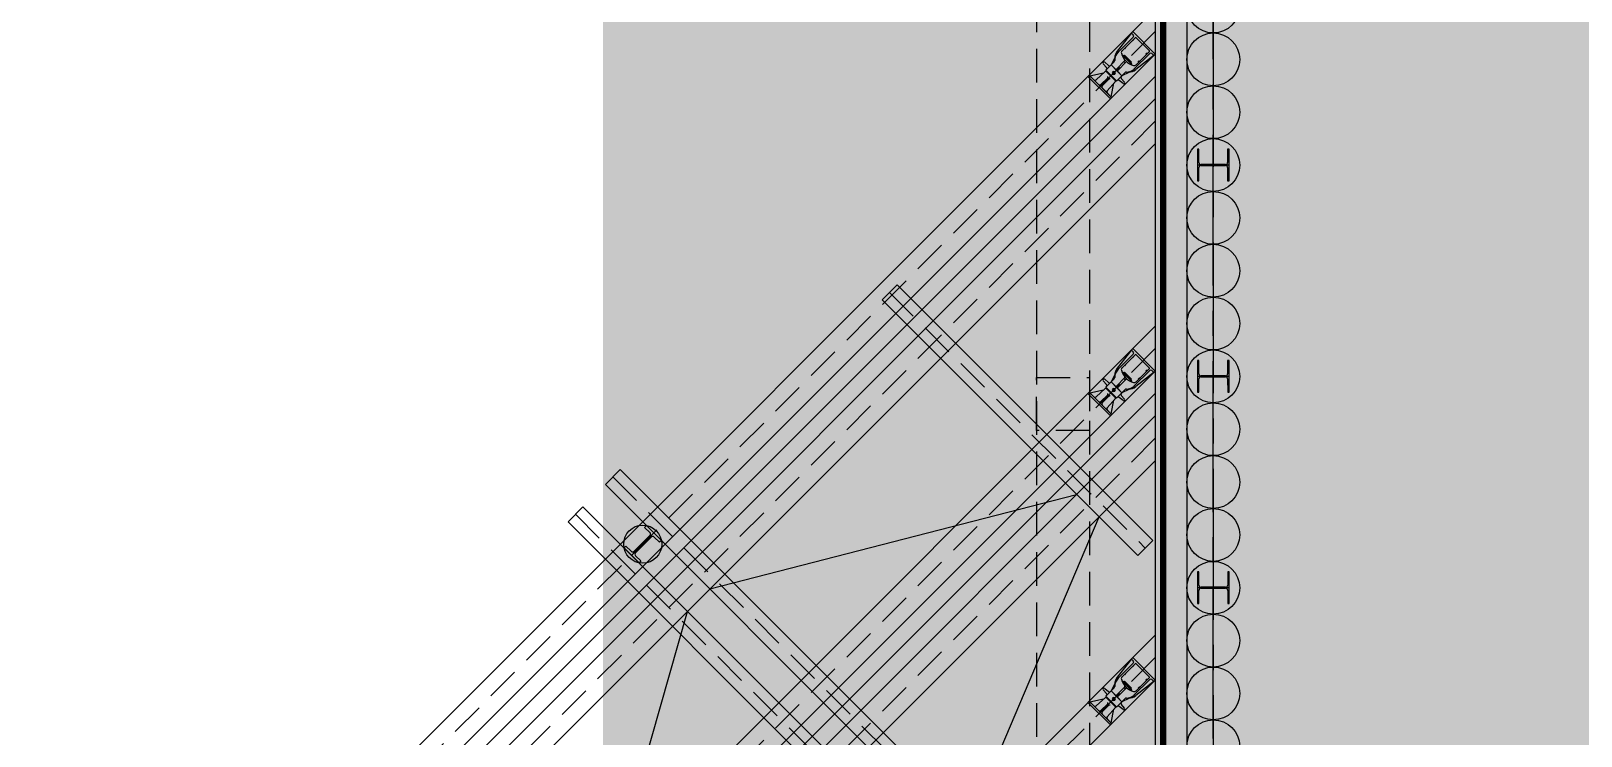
# Model space of a CAD drawing. Header units: millimetres. Extents: x 1073475 to 2890243, y -1340830 to -367733.
# Drawn here: x 2311081 to 2313650, y -380916 to -379747 of the extents above; entities that cross this region are included whole.
import ezdxf

# ---------------------------------------------------------------- set-up
doc = ezdxf.new("R2010")
doc.units = ezdxf.units.MM
doc.header["$LTSCALE"] = 50
for name, pattern in [('CENTER2', [28.575000000000003, 19.05, -3.175, 3.175, -3.175]), ('DASHED2', [9.524999999999999, 6.35, -3.175]), ('HIDDEN', [9.524999999999999, 6.35, -3.175]), ('PHANTOM', [63.50000000000001, 31.75, -6.35, 6.35, -6.35, 6.35, -6.35])]:
    doc.linetypes.add(name, pattern=pattern)
doc.layers.add('_0', color=7, linetype='Continuous', lineweight=0)
for name, color, linetype in [('ANGLE', 1, 'Continuous'), ('CEN', 1, 'CENTER2'), ('CIP', 1, 'Continuous'), ('H-BEAM', 5, 'Continuous'), ('H-BEAM-상부', 173, 'Continuous'), ('HPILE-300x200', 3, 'Continuous'), ('POST PILE', 6, 'Continuous'), ('ST-CEN', 1, 'HIDDEN'), ('ST-CEN(상부 H-BEAM)', 1, 'HIDDEN'), ('ST-CEN(하부 H-BEAM)', 1, 'HIDDEN'), ('STRUT', 3, 'Continuous'), ('WALE-1', 3, 'Continuous'), ('건축', 233, 'HIDDEN'), ('대지경계선', 6, 'PHANTOM'), ('유압JACK', 2, 'Continuous'), ('현황레벨', 7, 'Continuous')]:
    doc.layers.add(name, color=color, linetype=linetype)

# ---------------------------------------------------------------- blocks, each defined once
blk = doc.blocks.new('계측평면')
at = {"layer": '대지경계선', "const_width": 60}
blk.add_lwpolyline([(-5832.864789650936, -5157.838007851467), (-176.0105391723773, 499.0162449463169), (26244.97474421638, 499.0162437151084), (26244.97474204407, -35090.00000623028), (1238.203021687295, -35090.00000797046), (-5832.864790286098, -28018.93219313674), (-5832.864789650936, -5157.838007851467)], dxfattribs=at)
blk = doc.blocks.new('A$C59AB4A79')
at = {"layer": '_0', "color": 251}
for p, q in [((13622.6937861843, -15500.31115854031), (-626.9950596119743, -29750.0000025708)), ((13622.69378600107, -18500.31115835125), (2373.004940959392, -29750.00000199943))]:
    blk.add_line(p, q, dxfattribs=at)
at = {"layer": 'ANGLE', "color": 251}
for p, q in [((9409.410612584557, -20349.99043464649), (12879.74059634726, -19455.39638225664)), ((11876.56542722345, -22534.30253680795), (13091.87263075449, -19667.52841656073)), ((8174.626057897927, -24160.51092012262), (9197.27857821621, -20562.12246898853))]:
    blk.add_line(p, q, dxfattribs=at)
at = {"layer": 'CEN', "color": 251, "ltscale": 1.5}
for p, q in [((14172.69378648815, 4361.246284772409), (14172.69378656056, -30250.00000257068)), ((14172.69378656079, -30338.75371413049), (14172.69378648815, 4361.246284772409))]:
    blk.add_line(p, q, dxfattribs=at)
at = {"layer": 'CIP', "color": 251}
for centre in [(14172.69378652913, -14838.75371413049), (14172.69378653006, -15338.75371413049), (14172.69378653099, -15838.75371413049), (14172.69378653192, -16338.75371413049), (14172.69378653285, -16838.75371413049), (14172.69378653471, -17338.75371413049), (14172.69378653471, -17838.75371413049), (14172.69378653658, -18338.75371413049), (14172.69378653658, -18838.75371413049), (14172.69378653844, -19338.75371413049), (14172.69378653937, -19838.75371413049), (14172.6937865403, -20338.75371413049), (14172.69378654123, -20838.75371413049), (14172.69378654216, -21338.75371413049), (14172.69378654403, -21838.75371413049)]:
    blk.add_circle(centre, 250, dxfattribs=at)
at = {"layer": 'H-BEAM', "color": 251}
for p, q in [((8561.512036141707, -19219.24914572889), (8420.090679904679, -19360.67050196638)), ((8420.090679904679, -19360.67050196638), (13622.6937856311, -24563.27360769443)), ((13622.69378564833, -24280.43089523155), (8561.512036141707, -19219.24914572889)), ((8066.537289311178, -19714.22389255965), (8207.958645548439, -19572.80253632215)), ((8207.958645548439, -19572.80253632215), (13622.69378560525, -24987.53767637175)), ((13622.69378558779, -25270.38038883766), (8066.537289311178, -19714.22389255965))]:
    blk.add_line(p, q, dxfattribs=at)
at = {"layer": 'H-BEAM-상부', "color": 251}
for p, q in [((11180.32094472763, -17473.13401906553), (11038.89958852506, -17614.55537533702)), ((13599.55976077146, -19892.37283392937), (11180.32094472763, -17473.13401906553)), ((11038.89958852506, -17614.55537533702), (13458.13840456703, -20033.79419020272)), ((13458.13840456703, -20033.79419020272), (13599.55976077146, -19892.37283392937))]:
    blk.add_line(p, q, dxfattribs=at)
at = {"layer": 'HPILE-300x200', "color": 251}
for p, q in [((14036.69378653169, -16188.75371413073), (14022.69378653169, -16188.75371413084)), ((14022.69378653169, -16188.75371413084), (14022.69378653215, -16488.75371413084)), ((14036.69378653192, -16314.25371413073), (14036.69378653169, -16188.75371413073)), ((14322.69378653169, -16188.75371413014), (14308.69378653169, -16188.75371413026)), ((14308.69378653169, -16188.75371413026), (14308.69378653192, -16314.25371413026)), ((14322.69378653215, -16488.75371413014), (14322.69378653169, -16188.75371413014)), ((14322.69378653192, -16338.75371413014), (14022.69378653192, -16338.75371413084)), ((14036.69378653215, -16488.75371413073), (14036.69378653192, -16363.25371413073)), ((14288.69378653192, -16334.25371413026), (14056.69378653192, -16334.25371413073)), ((14056.69378653192, -16343.25371413073), (14288.69378653192, -16343.25371413026)), ((14308.69378653192, -16363.25371413026), (14308.69378653215, -16488.75371413026)), ((14022.69378653215, -16488.75371413084), (14036.69378653215, -16488.75371413073)), ((14308.69378653215, -16488.75371413026), (14322.69378653215, -16488.75371413014)), ((14036.69378653634, -18188.75371413073), (14022.69378653634, -18188.75371413084)), ((14022.69378653634, -18188.75371413084), (14022.69378653681, -18488.75371413084)), ((14036.69378653658, -18314.25371413073), (14036.69378653634, -18188.75371413073)), ((14288.69378653658, -18334.25371413026), (14056.69378653658, -18334.25371413073)), ((14322.69378653634, -18188.75371413014), (14308.69378653634, -18188.75371413026)), ((14308.69378653634, -18188.75371413026), (14308.69378653658, -18314.25371413026)), ((14322.69378653681, -18488.75371413014), (14322.69378653634, -18188.75371413014)), ((14322.69378653658, -18338.75371413014), (14022.69378653658, -18338.75371413084)), ((14036.69378653681, -18488.75371413073), (14036.69378653658, -18363.25371413073)), ((14056.69378653658, -18343.25371413073), (14288.69378653658, -18343.25371413026)), ((14308.69378653658, -18363.25371413026), (14308.69378653681, -18488.75371413026)), ((14022.69378653681, -18488.75371413084), (14036.69378653681, -18488.75371413073)), ((14308.69378653681, -18488.75371413026), (14322.69378653681, -18488.75371413014)), ((14036.69378654007, -20188.75371413073), (14022.69378654007, -20188.75371413084)), ((14022.69378654007, -20188.75371413084), (14022.69378654053, -20488.75371413084)), ((14036.6937865403, -20314.25371413073), (14036.69378654007, -20188.75371413073)), ((14322.69378654007, -20188.75371413014), (14308.69378654007, -20188.75371413026)), ((14308.69378654007, -20188.75371413026), (14308.6937865403, -20314.25371413026)), ((14322.69378654053, -20488.75371413014), (14322.69378654007, -20188.75371413014)), ((14322.6937865403, -20338.75371413014), (14022.6937865403, -20338.75371413084)), ((14036.69378654053, -20488.75371413073), (14036.6937865403, -20363.25371413073)), ((14288.6937865403, -20334.25371413026), (14056.6937865403, -20334.25371413073)), ((14056.6937865403, -20343.25371413073), (14288.6937865403, -20343.25371413026)), ((14308.6937865403, -20363.25371413026), (14308.69378654053, -20488.75371413026)), ((14022.69378654053, -20488.75371413084), (14036.69378654053, -20488.75371413073)), ((14308.69378654053, -20488.75371413026), (14322.69378654053, -20488.75371413014))]:
    blk.add_line(p, q, dxfattribs=at)
for centre, start, end in [((14056.69378653192, -16314.25371413073), 180, 270), ((14056.69378653192, -16363.25371413073), 90, 180), ((14288.69378653192, -16314.25371413026), 270, 0), ((14288.69378653192, -16363.25371413026), 0, 90), ((14056.69378653658, -18314.25371413073), 180, 270), ((14288.69378653658, -18314.25371413026), 270, 0), ((14056.69378653658, -18363.25371413073), 90, 180), ((14288.69378653658, -18363.25371413026), 0, 90), ((14056.6937865403, -20314.25371413073), 180, 270), ((14056.6937865403, -20363.25371413073), 90, 180), ((14288.6937865403, -20314.25371413026), 270, 0), ((14288.6937865403, -20363.25371413026), 0, 90)]:
    blk.add_arc(centre, 20, start, end, dxfattribs=at)
at = {"layer": 'POST PILE', "color": 251}
blk.add_line((8667.578053318895, -20032.42194409366), (8879.71008767467, -19820.28990973765), dxfattribs=at)
blk.add_lwpolyline([(8950.420765793417, -19891.00058785628), (8932.743096263846, -19908.67825738597), (8882.892068190034, -19858.82722931239, 0.414213562373095), (8854.607796942582, -19858.82722931239), (8706.1153728934, -20007.31965336145, 0.414213562373095), (8706.1153728934, -20035.60392460902), (8755.966400967212, -20085.4549526826), (8738.28873143741, -20103.13262221229), (8596.867375200149, -19961.71126597503), (8614.545044729719, -19944.03359644534), (8664.39607280353, -19993.88462451892, 0.414213562373095), (8692.680344050983, -19993.88462451892), (8841.172768100165, -19845.39220046985, 0.414213562373095), (8841.172768100165, -19817.10792922229), (8791.321740026353, -19767.25690114871), (8808.999409556156, -19749.57923161902)], format="xyb", close=True, dxfattribs=at)
blk.add_circle((8773.644070496783, -19926.35592691565), 180.2775637731995, dxfattribs=at)
at = {"layer": 'ST-CEN', "color": 251}
for p, q in [((13622.69378621015, -15076.04708982992), (-1051.2591283496, -29750.00000256987)), ((13622.69378615846, -15924.57522725232), (-202.730990874581, -29750.00000257127)), ((13622.69378602714, -18076.04708964075), (1948.740872221766, -29750.0000019985)), ((13622.69378597522, -18924.57522706327), (2797.269009697484, -29750.00000199967)), ((13622.69378584856, -21000.30621274165), (4872.999995506369, -29750.00000199897))]:
    blk.add_line(p, q, dxfattribs=at)
at = {"layer": 'ST-CEN(상부 H-BEAM)', "color": 251}
blk.add_line((11109.61026662658, -17543.84469720151), (13528.84908267087, -19963.08351206395), dxfattribs=at)
at = {"layer": 'ST-CEN(하부 H-BEAM)', "color": 251}
for p, q in [((8490.801358023193, -19289.95982384763), (13622.69378563971, -24421.85225146031)), ((8137.247967429925, -19643.5132144409), (13622.69378559664, -25128.9590326153))]:
    blk.add_line(p, q, dxfattribs=at)
at = {"layer": 'STRUT', "color": 251}
for p, q in [((13622.69378622319, -14863.9150554745), (-1263.391162718646, -29750.00000256987)), ((13622.69378619711, -15288.17912418547), (-839.1270939807873, -29750.00000257033)), ((13622.69378617126, -15712.4431928962), (-414.8630252429284, -29750.00000257057)), ((13622.69378614542, -16136.7072616081), (9.401043494231999, -29750.00000257127)), ((13622.69378603995, -17863.91505528509), (1736.608837852953, -29750.00000199804)), ((13622.6937860141, -18288.17912399652), (2160.872906591045, -29750.0000019985)), ((13622.69378598826, -18712.44319270796), (2585.136975328438, -29750.00000199873)), ((13622.69378596242, -19136.70726141869), (3009.401044065831, -29750.0000019992)), ((13622.6937858616, -20788.17417838634), (4660.867961137788, -29750.0000019985)), ((13622.69378583552, -21212.43824709754), (5085.132029875414, -29750.0000019992))]:
    blk.add_line(p, q, dxfattribs=at)
at = {"layer": 'WALE-1', "color": 251}
for p, q in [((13922.69378738385, 4149.999998756684), (13922.69378529605, -30050.00000257068)), ((13622.69378736545, 3849.999998793704), (13622.69378531445, -29750.00000257092))]:
    blk.add_line(p, q, dxfattribs=at)
at = {"layer": '건축', "color": 251}
for p, q in [((13699.99998865067, 4849.016245595994), (13699.99998647813, -30740.00000434939)), ((13000.00000024564, 4099.999998762971), (12999.9999981639, -30000.00000257057)), ((12499.99999999721, -1.17660965770483e-06), (12499.99999856483, -23600.00000262016)), ((12499.99999885308, -18850.00000314729), (12499.99999888358, -18350.00000314729)), ((12499.99999888358, -18350.00000314729), (12999.99999888358, -18350.00000317779)), ((12999.99999888358, -18350.00000317779), (12999.99999885308, -18850.00000317779)), ((12999.99999885308, -18850.00000317779), (12499.99999885308, -18850.00000314729))]:
    blk.add_line(p, q, dxfattribs=at)
at = {"layer": '대지경계선'}
blk.add_line((13699.99998865067, 4849.016245595878), (13699.99998647836, -30740.00000434951), dxfattribs=at)
at = {"layer": '유압JACK', "color": 251}
for p, q in [((13401.36936372542, -15085.23947806947), (13263.13371564657, -15260.21209352114)), ((13401.36936372542, -15085.23947806947), (13410.56175182154, -15076.04708980524)), ((13401.36936372216, -15092.31054588465), (13415.51149936672, -15106.45268152957)), ((13622.69378621737, -15288.17912420549), (13410.56175182154, -15076.04708980524)), ((13415.5114993148, -15127.66588493262), (13266.26090626162, -15276.91647798265)), ((13435.31048917933, -15130.49431206624), (13309.11680124607, -15256.68800008134)), ((13331.36579237483, -15234.43900882651), (13334.19421949959, -15237.26743595127)), ((13334.19421949959, -15237.26743595127), (13344.80082122795, -15226.66083430743)), ((13341.97239408223, -15223.83240716159), (13344.80082122795, -15226.66083430743)), ((13405.61200435879, -15160.19279688632), (13408.44043150451, -15163.02122403216)), ((13419.04703323101, -15152.41462222161), (13408.44043150451, -15163.02122403216)), ((13416.21860610624, -15149.58619509684), (13419.04703323101, -15152.41462222161)), ((13568.24656405929, -15259.18774622539), (13439.55312990583, -15130.49431206915)), ((13130.90101989522, -15380.45655927761), (13160.87660245039, -15415.88224762026)), ((13145.04315553186, -15366.31442364119), (13180.46884395531, -15396.2900060314)), ((13160.03240987798, -15436.17798307911), (13202.31880481215, -15393.89158801944)), ((13200.76457931148, -15395.44581360428), (13202.31880481215, -15393.89158801944)), ((13201.61169799836, -15394.59869491751), (13202.31880481215, -15393.89158801944)), ((13205.14723194763, -15391.06316088396), (13233.89527364192, -15362.31511919037)), ((13268.07973545347, -15453.9956645557), (13205.14723194763, -15391.06316088396)), ((13256.41247354099, -15442.32840247836), (13207.9756590724, -15393.89158800873)), ((13208.68276581657, -15387.52762709931), (13239.91526494944, -15323.31794051419)), ((13239.81852672785, -15345.12428256858), (13239.81852674205, -15327.93021173892)), ((13335.45349176135, -15350.55946224066), (13255.35181339527, -15430.66114060499)), ((13348.18141382257, -15363.28738430212), (13268.0797354565, -15443.38906266657)), ((13313.9685084431, -15310.66757711221), (13319.76924114581, -15304.86684424093)), ((13315.39720599772, -15313.48152007605), (13321.89056144934, -15306.98816470895)), ((13316.37134215701, -15301.46894525201), (13319.90687602595, -15297.93341146747)), ((13397.68862199457, -15382.78622525593), (13316.37134215701, -15301.46894525201)), ((13323.58761776937, -15308.68522094691), (13319.76924114581, -15304.86684424093)), ((13401.2241559017, -15379.25069118023), (13319.90687602595, -15297.93341146747)), ((13323.33634398971, -15308.4339470847), (13326.87187785865, -15304.89841330016)), ((13323.58761776937, -15308.68522094691), (13327.12315163552, -15305.14968691242)), ((13393.87403182383, -15378.97163508506), (13323.58761776937, -15308.68522094691)), ((13323.61918662209, -15308.71678971709), (13327.15472053317, -15305.18125597469)), ((13328.53736521886, -15306.56390049588), (13327.12315163552, -15305.14968691242)), ((13340.0842280467, -15371.38457007788), (13327.35630598548, -15358.65664801642)), ((13328.53736521886, -15306.56390049588), (13330.65868558199, -15304.44258021715)), ((13393.59118910856, -15371.61772438674), (13328.53736521886, -15306.56390049588)), ((13329.24447204056, -15303.02836667583), (13332.78000590671, -15299.49283264123)), ((13330.65868558199, -15304.44258021715), (13329.24447204056, -15303.02836667583)), ((13395.71250947146, -15369.49640410813), (13330.65868558199, -15304.44258021715)), ((13399.24804337975, -15365.96087011555), (13332.78000590671, -15299.49283264123)), ((13385.25935596763, -15383.34367021197), (13391.75271149958, -15376.85031459597)), ((13388.07329911808, -15384.77236770641), (13393.87403182383, -15378.97163508506)), ((13390.05565520027, -15375.15325837908), (13393.59118910856, -15371.61772438674)), ((13390.44077744544, -15375.53838070657), (13393.9763113535, -15372.00284671423)), ((13392.17697550403, -15370.20351078222), (13394.29829590907, -15368.08219054574)), ((13395.71250947146, -15369.49640410813), (13399.24804337975, -15365.96087011555)), ((13397.68862199457, -15382.78622525593), (13401.2241559017, -15379.25069118023)), ((13571.07499119546, -15283.22937681631), (13421.82439814229, -15432.47996986646)), ((13613.50139807933, -15297.37151242769), (13438.52878250135, -15435.60716062656)), ((13568.24656406208, -15263.43038695178), (13442.05287612882, -15389.62407496688)), ((13461.47344011185, -15364.54665656621), (13472.08004184021, -15353.94005492225)), ((13464.30186719447, -15367.37508364883), (13461.47344011185, -15364.54665656621)), ((13474.90846896498, -15356.76848204702), (13472.08004184021, -15353.94005492225)), ((13546.32625384326, -15279.69384283654), (13535.71965211676, -15290.30044464709)), ((13538.54807924153, -15293.12887177186), (13535.71965211676, -15290.30044464709)), ((13549.15468092589, -15282.52226991917), (13546.32625384326, -15279.69384283654)), ((13606.43033026415, -15297.37151243084), (13592.28819466173, -15283.22937682807)), ((13613.50139807933, -15297.37151242769), (13622.69378621737, -15288.17912420549)), ((12986.29768313817, -15500.31115847966), (12995.49007132067, -15491.11877046607)), ((13198.42971753422, -15712.4431928799), (12986.29768313817, -15500.31115847966)), ((12986.29768313817, -15500.31115847966), (13198.42971753422, -15712.4431928799)), ((13002.56113913562, -15491.11877046304), (13087.64601671346, -15576.20364812494)), ((13002.56113913562, -15491.11877046304), (13112.59911350114, -15601.15674483089)), ((13002.56113913562, -15491.11877046304), (13042.53618920315, -15531.09382061369)), ((13005.38956628134, -15493.94719760888), (13135.07372005517, -15466.90076976479)), ((13151.06489523919, -15452.5022510722), (13063.17975000897, -15531.63439123274)), ((13172.3040190076, -15515.51045587973), (13108.62202343135, -15576.43565504847)), ((13183.23042013892, -15526.43685709359), (13122.30522097088, -15590.11885283515)), ((13158.47818439594, -15437.73220843484), (13160.03240987798, -15436.17798307911)), ((13206.91499889479, -15491.82587712363), (13158.47818438499, -15443.38906269521)), ((13202.67235817085, -15496.06851784745), (13159.32231957326, -15452.71847924904)), ((13163.49864249118, -15456.89480233169), (13167.74128317391, -15452.65216164908)), ((13241.84607389453, -15535.24223357195), (13163.49864249118, -15456.89480233169)), ((13165.61996285385, -15459.01612252975), (13169.86260353657, -15454.77348184714)), ((13246.08871457726, -15530.99959288933), (13167.74128317391, -15452.65216164908)), ((13202.67235817085, -15496.06851784745), (13246.02239679149, -15539.41855663352)), ((13206.91499889479, -15491.82587712363), (13255.3518133664, -15540.26269184321)), ((13239.72475353186, -15533.12091337389), (13243.96739421459, -15528.87827269128)), ((13241.84607389453, -15535.24223357195), (13246.08871457726, -15530.99959288933)), ((13256.41247354099, -15442.32840247836), (13304.84928805381, -15490.76521715673)), ((13261.00866762665, -15540.26269183238), (13262.56289312686, -15538.70846624777)), ((13262.56289312686, -15538.70846624777), (13304.84928808408, -15496.42207137588)), ((13268.07973545347, -15453.9956645557), (13307.67771517858, -15493.5936442815)), ((13281.55118668964, -15429.91761160223), (13268.82326462842, -15417.18968954077)), ((13318.28431690671, -15567.83985621063), (13282.8586284623, -15537.86427379923)), ((13332.42645254359, -15553.69772057422), (13302.45087000844, -15518.27203216928)), ((13303.2950625394, -15497.97629675188), (13304.84928808408, -15496.42207137588)), ((13304.14218130941, -15497.12917806616), (13304.84928808408, -15496.42207137588)), ((13307.67771517858, -15493.5936442815), (13336.42575691384, -15464.84560254682)), ((13311.21324912785, -15490.05811024795), (13375.42293571471, -15458.82561119995)), ((13353.61659345333, -15458.92234954331), (13370.81066428311, -15458.92234952957)), ((13207.62210567761, -15696.17973700922), (13105.0916223845, -15593.64925363171)), ((13207.62210567761, -15696.17973700922), (13122.53722803737, -15611.09485936735)), ((13246.23862511269, -15547.67598086514), (13167.10648491001, -15635.56112621829)), ((13207.62210567761, -15696.17973700922), (13167.64705556887, -15656.20468689967)), ((13204.79367853166, -15693.35130986338), (13231.84010637947, -15563.6671561735)), ((13198.42971753422, -15712.4431928799), (13207.62210567435, -15703.25080482417)), ((13401.36936352216, -18085.23947786051), (13263.13371544331, -18260.21209331218)), ((13415.51149911154, -18127.66588472365), (13266.26090605836, -18276.91647777369)), ((13435.31048897607, -18130.49431185727), (13309.11680104281, -18256.68799987237)), ((13401.36936352216, -18085.23947786051), (13410.56175161828, -18076.04708959628)), ((13401.3693635189, -18092.31054567569), (13415.51149916346, -18106.4526813206)), ((13405.61200415553, -18160.19279667735), (13408.44043130125, -18163.02122382319)), ((13419.04703302775, -18152.41462201264), (13408.44043130125, -18163.02122382319)), ((13622.6937860141, -18288.17912399652), (13410.56175161828, -18076.04708959628)), ((13416.21860590298, -18149.58619488787), (13419.04703302775, -18152.41462201264)), ((13568.24656385602, -18259.18774601643), (13439.55312970257, -18130.49431186018)), ((13208.68276561331, -18387.52762689034), (13239.91526474617, -18323.31794030522)), ((13239.81852652458, -18345.12428235961), (13239.81852653879, -18327.93021152995)), ((13313.96850823984, -18310.66757690324), (13319.76924094255, -18304.86684403196)), ((13315.39720579446, -18313.48151986708), (13321.89056124608, -18306.98816449998)), ((13316.37134195375, -18301.46894504305), (13319.90687582269, -18297.93341125851)), ((13397.68862179131, -18382.78622504696), (13316.37134195375, -18301.46894504305)), ((13323.58761756611, -18308.68522073794), (13319.76924094255, -18304.86684403196)), ((13401.22415569844, -18379.25069097127), (13319.90687582269, -18297.93341125851)), ((13323.33634378645, -18308.43394687574), (13326.87187765539, -18304.8984130912)), ((13323.58761756611, -18308.68522073794), (13327.12315143226, -18305.14968670346)), ((13393.87403162057, -18378.9716348761), (13323.58761756611, -18308.68522073794)), ((13323.61918641883, -18308.71678950812), (13327.15472032991, -18305.18125576572)), ((13328.5373650156, -18306.56390028691), (13327.12315143226, -18305.14968670346)), ((13328.5373650156, -18306.56390028691), (13330.65868537873, -18304.44258000818)), ((13393.59118890529, -18371.61772417778), (13328.5373650156, -18306.56390028691)), ((13329.2444718373, -18303.02836646687), (13332.78000570345, -18299.49283243227)), ((13330.65868537873, -18304.44258000818), (13329.2444718373, -18303.02836646687)), ((13395.7125092682, -18369.49640389916), (13330.65868537873, -18304.44258000818)), ((13331.36579217156, -18234.43900861754), (13334.19421929633, -18237.26743574231)), ((13399.24804317649, -18365.96086990659), (13332.78000570345, -18299.49283243227)), ((13334.19421929633, -18237.26743574231), (13344.80082102469, -18226.66083409847)), ((13341.97239387897, -18223.83240695263), (13344.80082102469, -18226.66083409847)), ((13571.0749909922, -18283.22937660734), (13421.82439793902, -18432.47996965749)), ((13613.50139787607, -18297.37151221873), (13438.52878229809, -18435.6071604176)), ((13568.24656385882, -18263.43038674281), (13442.05287592555, -18389.62407475791)), ((13546.32625364, -18279.69384262757), (13535.7196519135, -18290.30044443812)), ((13538.54807903827, -18293.12887156289), (13535.7196519135, -18290.30044443812)), ((13549.15468072263, -18282.5222697102), (13546.32625364, -18279.69384262757)), ((13606.43033006089, -18297.37151222187), (13592.28819445847, -18283.2293766191)), ((13613.50139787607, -18297.37151221873), (13622.6937860141, -18288.17912399652)), ((13005.38956607808, -18493.94719739992), (13135.07371985191, -18466.90076955582)), ((13151.06489503593, -18452.50225086324), (13063.17974980571, -18531.63439102378)), ((13130.90101969196, -18380.45655906864), (13160.87660224712, -18415.8822474113)), ((13145.0431553286, -18366.31442343222), (13180.46884375205, -18396.29000582243)), ((13158.47818419267, -18437.73220822588), (13160.03240967472, -18436.17798287014)), ((13206.91499869153, -18491.82587691466), (13158.47818418173, -18443.38906248624)), ((13202.67235796759, -18496.06851763849), (13159.32231937, -18452.71847904008)), ((13160.03240967472, -18436.17798287014), (13202.31880460889, -18393.89158781047)), ((13163.49864228792, -18456.89480212273), (13167.74128297064, -18452.65216144011)), ((13241.84607369127, -18535.24223336298), (13163.49864228792, -18456.89480212273)), ((13165.61996265058, -18459.01612232078), (13169.86260333331, -18454.77348163817)), ((13246.088714374, -18530.99959268037), (13167.74128297064, -18452.65216144011)), ((13200.76457910822, -18395.44581339532), (13202.31880460889, -18393.89158781047)), ((13201.6116977951, -18394.59869470855), (13202.31880460889, -18393.89158781047)), ((13205.14723174437, -18391.063160675), (13233.89527343865, -18362.31511898141)), ((13268.07973525021, -18453.99566434673), (13205.14723174437, -18391.063160675)), ((13256.41247333772, -18442.3284022694), (13207.97565886914, -18393.89158779976)), ((13335.45349155809, -18350.5594620317), (13255.35181319201, -18430.66114039603)), ((13256.41247333772, -18442.3284022694), (13304.84928785055, -18490.76521694777)), ((13348.18141361931, -18363.28738409316), (13268.07973525324, -18443.3890624576)), ((13268.07973525021, -18453.99566434673), (13307.67771497532, -18493.59364407253)), ((13281.55118648638, -18429.91761139326), (13268.82326442515, -18417.1896893318)), ((13307.67771497532, -18493.59364407253), (13336.42575671058, -18464.84560233785)), ((13311.21324892459, -18490.05811003898), (13375.42293551145, -18458.82561099099)), ((13340.08422784344, -18371.38456986891), (13327.35630578222, -18358.65664780745)), ((13353.61659325007, -18458.92234933435), (13370.81066407985, -18458.92234932061)), ((13385.25935576437, -18383.343670003), (13391.75271129631, -18376.850314387)), ((13388.07329891482, -18384.77236749744), (13393.87403162057, -18378.9716348761)), ((13390.05565499701, -18375.15325817012), (13393.59118890529, -18371.61772417778)), ((13390.44077724218, -18375.5383804976), (13393.97631115024, -18372.00284650526)), ((13392.17697530077, -18370.20351057325), (13394.29829570581, -18368.08219033678)), ((13395.7125092682, -18369.49640389916), (13399.24804317649, -18365.96086990659)), ((13397.68862179131, -18382.78622504696), (13401.22415569844, -18379.25069097127)), ((13461.47343990859, -18364.54665635724), (13472.08004163695, -18353.94005471328)), ((13464.30186699121, -18367.37508343987), (13461.47343990859, -18364.54665635724)), ((13474.90846876171, -18356.76848183805), (13472.08004163695, -18353.94005471328)), ((12986.29768293491, -18500.31115827069), (12995.49007111741, -18491.1187702571)), ((13198.42971733096, -18712.44319267094), (12986.29768293491, -18500.31115827069)), ((12986.29768293491, -18500.31115827069), (13198.42971733096, -18712.44319267094)), ((13002.56113893236, -18491.11877025408), (13087.6460165102, -18576.20364791597)), ((13002.56113893236, -18491.11877025408), (13112.59911329788, -18601.15674462193)), ((13002.56113893236, -18491.11877025408), (13042.53618899989, -18531.09382040473)), ((13207.62210547435, -18696.17973680026), (13105.09162218124, -18593.64925342274)), ((13172.30401880434, -18515.51045567077), (13108.62202322809, -18576.4356548395)), ((13183.23041993566, -18526.43685688463), (13122.30522076762, -18590.11885262618)), ((13207.62210547435, -18696.17973680026), (13122.53722783411, -18611.09485915839)), ((13246.23862490943, -18547.67598065617), (13167.10648470675, -18635.56112600933)), ((13202.67235796759, -18496.06851763849), (13246.02239658823, -18539.41855642456)), ((13204.79367832839, -18693.35130965442), (13231.84010617621, -18563.66715596453)), ((13206.91499869153, -18491.82587691466), (13255.35181316314, -18540.26269163424)), ((13239.7247533286, -18533.12091316492), (13243.96739401133, -18528.87827248231)), ((13241.84607369127, -18535.24223336298), (13246.088714374, -18530.99959268037)), ((13261.00866742339, -18540.26269162341), (13262.5628929236, -18538.70846603881)), ((13262.5628929236, -18538.70846603881), (13304.84928788082, -18496.42207116692)), ((13318.28431670344, -18567.83985600166), (13282.85862825904, -18537.86427359027)), ((13332.42645234033, -18553.69772036525), (13302.45086980518, -18518.27203196031)), ((13303.29506233614, -18497.97629654291), (13304.84928788082, -18496.42207116692)), ((13304.14218110614, -18497.12917785719), (13304.84928788082, -18496.42207116692)), ((13207.62210547435, -18696.17973680026), (13167.64705536561, -18656.2046866907)), ((13198.42971733096, -18712.44319267094), (13207.62210547109, -18703.25080461521)), ((13401.36936334358, -21009.49860096141), (13263.13371526473, -21184.47121641308)), ((13415.51149893296, -21051.92500782455), (13266.26090587978, -21201.17560087459)), ((13435.31048879749, -21054.75343495817), (13309.11680086423, -21180.94712297327)), ((13401.36936334358, -21009.49860096141), (13410.5617514397, -21000.30621269718)), ((13401.36936334032, -21016.56966877659), (13415.51149898488, -21030.7118044215)), ((13405.61200397694, -21084.45191977825), (13408.44043112267, -21087.28034692409)), ((13419.04703284916, -21076.67374511354), (13408.44043112267, -21087.28034692409)), ((13622.69378583552, -21212.43824709742), (13410.5617514397, -21000.30621269718)), ((13416.2186057244, -21073.84531798877), (13419.04703284916, -21076.67374511354)), ((13568.24656367744, -21183.44686911732), (13439.55312952399, -21054.75343496108)), ((13208.68276543473, -21311.78674999124), (13239.91526456759, -21247.57706340612)), ((13239.818526346, -21269.38340546051), (13239.81852636021, -21252.18933463085)), ((13313.96850806125, -21234.92670000414), (13319.76924076397, -21229.12596713286)), ((13315.39720561588, -21237.74064296798), (13321.8905610675, -21231.24728760088)), ((13316.37134177517, -21225.72806814394), (13319.90687564411, -21222.1925343594)), ((13397.68862161273, -21307.04534814786), (13316.37134177517, -21225.72806814394)), ((13323.58761738753, -21232.94434383884), (13319.76924076397, -21229.12596713286)), ((13401.22415551986, -21303.50981407217), (13319.90687564411, -21222.1925343594)), ((13323.33634360787, -21232.69306997664), (13326.87187747681, -21229.1575361921)), ((13323.58761738753, -21232.94434383884), (13327.12315125368, -21229.40880980436)), ((13393.87403144198, -21303.230757977), (13323.58761738753, -21232.94434383884)), ((13323.61918624025, -21232.97591260902), (13327.15472015133, -21229.44037886662)), ((13328.53736483702, -21230.82302338781), (13327.12315125368, -21229.40880980436)), ((13328.53736483702, -21230.82302338781), (13330.65868520015, -21228.70170310908)), ((13393.59118872671, -21295.87684727868), (13328.53736483702, -21230.82302338781)), ((13329.24447165872, -21227.28748956777), (13332.78000552487, -21223.75195553317)), ((13330.65868520015, -21228.70170310908), (13329.24447165872, -21227.28748956777)), ((13395.71250908962, -21293.75552700006), (13330.65868520015, -21228.70170310908)), ((13331.36579199298, -21158.69813171844), (13334.19421911775, -21161.52655884321)), ((13399.2480429979, -21290.21999300749), (13332.78000552487, -21223.75195553317)), ((13334.19421911775, -21161.52655884321), (13344.80082084611, -21150.91995719937)), ((13341.97239370039, -21148.09153005353), (13344.80082084611, -21150.91995719937)), ((13571.07499081362, -21207.48849970824), (13421.82439776044, -21356.73909275839)), ((13613.50139769749, -21221.63063531963), (13438.52878211951, -21359.8662835185)), ((13568.24656368024, -21187.68950984371), (13442.05287574697, -21313.88319785881)), ((13546.32625346142, -21203.95296572847), (13535.71965173492, -21214.55956753902)), ((13538.54807885969, -21217.38799466379), (13535.71965173492, -21214.55956753902)), ((13549.15468054404, -21206.7813928111), (13546.32625346142, -21203.95296572847)), ((13606.43032988231, -21221.63063532277), (13592.28819427988, -21207.48849972)), ((13613.50139769749, -21221.63063531963), (13622.69378583552, -21212.43824709742)), ((13005.3895658995, -21418.20632050082), (13135.07371967332, -21391.15989265672)), ((13151.06489485735, -21376.76137396414), (13063.17974962713, -21455.89351412468)), ((13130.90101951337, -21304.71568216954), (13160.87660206854, -21340.1413705122)), ((13145.04315515002, -21290.57354653312), (13180.46884357347, -21320.54912892333)), ((13158.47818401409, -21361.99133132678), (13160.03240949614, -21360.43710597104)), ((13206.91499851295, -21416.08500001556), (13158.47818400315, -21367.64818558714)), ((13202.67235778901, -21420.32764073939), (13159.32231919141, -21376.97760214098)), ((13160.03240949614, -21360.43710597104), (13202.31880443031, -21318.15071091137)), ((13163.49864210933, -21381.15392522363), (13167.74128279206, -21376.91128454101)), ((13241.84607351269, -21459.50135646388), (13163.49864210933, -21381.15392522363)), ((13165.619962472, -21383.27524542168), (13169.86260315473, -21379.03260473907)), ((13246.08871419542, -21455.25871578127), (13167.74128279206, -21376.91128454101)), ((13200.76457892964, -21319.70493649621), (13202.31880443031, -21318.15071091137)), ((13201.61169761652, -21318.85781780945), (13202.31880443031, -21318.15071091137)), ((13205.14723156579, -21315.32228377589), (13233.89527326007, -21286.57424208231)), ((13268.07973507163, -21378.25478744763), (13205.14723156579, -21315.32228377589)), ((13256.41247315914, -21366.5875253703), (13207.97565869056, -21318.15071090066)), ((13335.45349137951, -21274.8185851326), (13255.35181301343, -21354.92026349693)), ((13256.41247315914, -21366.5875253703), (13304.84928767197, -21415.02434004867)), ((13348.18141344073, -21287.54650719406), (13268.07973507466, -21367.6481855585)), ((13268.07973507163, -21378.25478744763), (13307.67771479674, -21417.85276717343)), ((13281.5511863078, -21354.17673449416), (13268.82326424657, -21341.4488124327)), ((13307.67771479674, -21417.85276717343), (13336.425756532, -21389.10472543875)), ((13311.213248746, -21414.31723313988), (13375.42293533287, -21383.08473409188)), ((13340.08422766486, -21295.64369296981), (13327.35630560364, -21282.91577090835)), ((13353.61659307149, -21383.18147243524), (13370.81066390127, -21383.18147242151)), ((13385.25935558579, -21307.6027931039), (13391.75271111773, -21301.1094374879)), ((13388.07329873624, -21309.03149059834), (13393.87403144198, -21303.230757977)), ((13390.05565481842, -21299.41238127102), (13393.59118872671, -21295.87684727868)), ((13390.4407770636, -21299.7975035985), (13393.97631097166, -21296.26196960616)), ((13392.17697512219, -21294.46263367415), (13394.29829552723, -21292.34131343768)), ((13395.71250908962, -21293.75552700006), (13399.2480429979, -21290.21999300749)), ((13397.68862161273, -21307.04534814786), (13401.22415551986, -21303.50981407217)), ((13461.47343973001, -21288.80577945814), (13472.08004145836, -21278.19917781418)), ((13464.30186681263, -21291.63420654077), (13461.47343973001, -21288.80577945814)), ((13474.90846858313, -21281.02760493895), (13472.08004145836, -21278.19917781418)), ((12986.29768275633, -21424.57028137159), (12995.49007093883, -21415.377893358)), ((13198.42971715238, -21636.70231577184), (12986.29768275633, -21424.57028137159)), ((12986.29768275633, -21424.57028137159), (13198.42971715238, -21636.70231577184)), ((13002.56113875378, -21415.37789335498), (13087.64601633162, -21500.46277101687)), ((13002.56113875378, -21415.37789335498), (13112.5991131193, -21525.41586772283)), ((13002.56113875378, -21415.37789335498), (13042.53618882131, -21455.35294350563)), ((13207.62210529577, -21620.43885990116), (13105.09162200266, -21517.90837652364)), ((13172.30401862576, -21439.76957877167), (13108.62202304951, -21500.6947779404)), ((13183.23041975708, -21450.69597998552), (13122.30522058904, -21514.37797572708)), ((13207.62210529577, -21620.43885990116), (13122.53722765553, -21535.35398225929)), ((13246.23862473085, -21471.93510375707), (13167.10648452817, -21559.82024911023)), ((13202.67235778901, -21420.32764073939), (13246.02239640965, -21463.67767952546)), ((13204.79367814981, -21617.61043275532), (13231.84010599763, -21487.92627906543)), ((13206.91499851295, -21416.08500001556), (13255.35181298456, -21464.52181473514)), ((13239.72475315002, -21457.38003626582), (13243.96739383275, -21453.13739558321)), ((13241.84607351269, -21459.50135646388), (13246.08871419542, -21455.25871578127)), ((13261.00866724481, -21464.52181472431), (13262.56289274502, -21462.96758913971)), ((13262.56289274502, -21462.96758913971), (13304.84928770224, -21420.68119426782)), ((13318.28431652486, -21492.09897910256), (13282.85862808046, -21462.12339669117)), ((13332.42645216174, -21477.95684346615), (13302.4508696266, -21442.53115506121)), ((13303.29506215756, -21422.23541964381), (13304.84928770224, -21420.68119426782)), ((13304.14218092756, -21421.38830095809), (13304.84928770224, -21420.68119426782)), ((13207.62210529577, -21620.43885990116), (13167.64705518703, -21580.4638097916)), ((13198.42971715238, -21636.70231577184), (13207.62210529251, -21627.50992771611))]:
    blk.add_line(p, q, dxfattribs=at)
for centre, radius, start, end in [((13404.90489758831, -15088.77501185006), 4.999999999881765, 135, 225), ((13404.90489759622, -15117.05928313138), 14.9999999996453, 315, 45), ((13437.431809542, -15132.61563226429), 2.999999999929059, 45, 135), ((13137.97208771366, -15373.3854914594), 9.99999999976353, 45, 225), ((13190.15797757078, -15384.83921169862), 14.9999999996453, 229.7636417647541, 315), ((13205.14723193669, -15396.72001514421), 3.999999999905412, 45, 135), ((13219.75313799712, -15348.17298354546), 19.99999999952706, 315, 359.6397733899447), ((13349.75056868559, -15348.99030733563), 109.9999999974013, 135, 179.6397733899447), ((13349.81852668477, -15327.9302116849), 109.9999999973988, 142.0030695910905, 180), ((13326.79447075352, -15274.36566950683), 24.99999999940882, 135, 195.2376997013712), ((13460.90775469993, -15237.83312149218), 163.9999999961219, 195.2376997013712, 225), ((13331.91795789846, -15347.0239284602), 4.999999999881765, 315, 40.24815830001082), ((13460.90775469993, -15237.83312149218), 163.9999999961219, 225, 254.7623002840045), ((13351.71694777161, -15366.82291833358), 4.999999999881765, 49.75184170508016, 135), ((13424.37520657713, -15371.94640533265), 24.99999999940882, 254.7623002840045, 315), ((13566.1252437376, -15261.30906646268), 2.999999999929059, 315, 45), ((13581.68159289099, -15293.83597842988), 14.9999999996453, 45, 135), ((13609.96586417244, -15293.83597843838), 4.999999999881765, 225, 315), ((12999.02560518333, -15494.65430424653), 4.999999999881765, 45, 135), ((13053.14279092965, -15520.48721880314), 14.9999999996453, 225, 312.0000000336277), ((13155.07967889053, -15456.96111993177), 5.999999999858119, 45, 132.0000000336277), ((13161.30661152047, -15440.56063555961), 3.999999999905412, 135, 225), ((13149.4258081594, -15425.57138127787), 14.9999999996453, 315, 40.23635824464627), ((13165.39108228474, -15508.28471677157), 9.99999999976353, 313.7326010031244, 45), ((13190.45615941356, -15533.34979381855), 9.99999999976353, 45, 136.2673989968755), ((13231.66373626096, -15467.07713992649), 14.9999999996453, 45, 225), ((13231.66373626096, -15467.07713992649), 14.9999999996453, 225, 45), ((13231.66373626096, -15467.07713992649), 9.99999999976353, 45, 225), ((13231.66373626096, -15467.07713992649), 9.99999999976353, 225, 45), ((13250.04851253633, -15425.35783974605), 7.499999999822648, 225, 315), ((13241.77975610853, -15543.66119731637), 5.999999999858119, 317.9999999663723, 45), ((13258.18024050188, -15537.43426470761), 3.999999999905412, 225, 315), ((13273.16949490877, -15549.31506811222), 14.9999999996453, 49.76364176475411, 135), ((13273.38303631637, -15448.69236360874), 7.499999999822648, 135, 225), ((13313.90166427917, -15508.58289857418), 14.9999999996453, 135, 220.2363582446463), ((13302.02086095931, -15493.59364425112), 3.999999999905412, 315, 45), ((13350.56789255841, -15478.98773819173), 19.99999999952706, 90.36022659000345, 135), ((13349.75056868559, -15348.99030733563), 109.9999999973988, 270.3602265900034, 315), ((13370.81066433736, -15348.92234942014), 109.9999999973988, 270, 307.9969304036532), ((13098.25261843996, -15565.59704631439), 14.9999999996453, 225, 313.7326010031244), ((13133.14382976596, -15600.48825772351), 14.9999999996453, 136.2673989968755, 225), ((13178.25365729723, -15645.59808525571), 14.9999999996453, 137.9999999663723, 225), ((13325.35538472515, -15560.76878839242), 9.99999999976353, 225, 45), ((13204.08657176746, -15699.71527083497), 4.999999999881765, 315, 45), ((13404.90489738504, -18088.77501164109), 4.999999999881765, 135, 225), ((13404.90489739296, -18117.05928292242), 14.9999999996453, 315, 45), ((13437.43180933874, -18132.61563205533), 2.999999999929059, 45, 135), ((13349.75056848233, -18348.99030712666), 109.9999999974013, 135, 179.6397733899447), ((13349.81852648151, -18327.93021147593), 109.9999999973988, 142.0030695910905, 180), ((13326.79447055026, -18274.36566929787), 24.99999999940882, 135, 195.2376997013712), ((13460.90775449667, -18237.83312128321), 163.9999999961219, 195.2376997013712, 225), ((13566.12524353433, -18261.30906625371), 2.999999999929059, 315, 45), ((13581.68159268773, -18293.83597822092), 14.9999999996453, 45, 135), ((13609.96586396918, -18293.83597822941), 4.999999999881765, 225, 315), ((13137.9720875104, -18373.38549125043), 9.99999999976353, 45, 225), ((13155.07967868727, -18456.96111972281), 5.999999999858119, 45, 132.0000000336277), ((13161.30661131721, -18440.56063535064), 3.999999999905412, 135, 225), ((13149.42580795614, -18425.5713810689), 14.9999999996453, 315, 40.23635824464627), ((13190.15797736752, -18384.83921148966), 14.9999999996453, 229.7636417647541, 315), ((13205.14723173343, -18396.72001493524), 3.999999999905412, 45, 135), ((13231.6637360577, -18467.07713971753), 14.9999999996453, 45, 225), ((13231.6637360577, -18467.07713971753), 14.9999999996453, 225, 45), ((13231.6637360577, -18467.07713971753), 9.99999999976353, 45, 225), ((13231.6637360577, -18467.07713971753), 9.99999999976353, 225, 45), ((13219.75313779386, -18348.1729833365), 19.99999999952706, 315, 359.6397733899447), ((13250.04851233307, -18425.35783953709), 7.499999999822648, 225, 315), ((13273.38303611311, -18448.69236339978), 7.499999999822648, 135, 225), ((13331.9179576952, -18347.02392825123), 4.999999999881765, 315, 40.24815830001082), ((13350.56789235515, -18478.98773798277), 19.99999999952706, 90.36022659000345, 135), ((13460.90775449667, -18237.83312128321), 163.9999999961219, 225, 254.7623002840045), ((13351.71694756835, -18366.82291812461), 4.999999999881765, 49.75184170508016, 135), ((13349.75056848233, -18348.99030712666), 109.9999999973988, 270.3602265900034, 315), ((13370.8106641341, -18348.92234921118), 109.9999999973988, 270, 307.9969304036532), ((13424.37520637386, -18371.94640512369), 24.99999999940882, 254.7623002840045, 315), ((12999.02560498007, -18494.65430403757), 4.999999999881765, 45, 135), ((13053.14279072639, -18520.48721859418), 14.9999999996453, 225, 312.0000000336277), ((13098.2526182367, -18565.59704610542), 14.9999999996453, 225, 313.7326010031244), ((13133.1438295627, -18600.48825751455), 14.9999999996453, 136.2673989968755, 225), ((13165.39108208148, -18508.2847165626), 9.99999999976353, 313.7326010031244, 45), ((13190.4561592103, -18533.34979360958), 9.99999999976353, 45, 136.2673989968755), ((13241.77975590527, -18543.6611971074), 5.999999999858119, 317.9999999663723, 45), ((13258.18024029862, -18537.43426449865), 3.999999999905412, 225, 315), ((13273.16949470551, -18549.31506790326), 14.9999999996453, 49.76364176475411, 135), ((13313.90166407591, -18508.58289836522), 14.9999999996453, 135, 220.2363582446463), ((13302.02086075605, -18493.59364404215), 3.999999999905412, 315, 45), ((13325.35538452188, -18560.76878818346), 9.99999999976353, 225, 45), ((13178.25365709397, -18645.59808504675), 14.9999999996453, 137.9999999663723, 225), ((13204.0865715642, -18699.71527062601), 4.999999999881765, 315, 45), ((13404.90489720646, -21013.03413474199), 4.999999999881765, 135, 225), ((13404.90489721438, -21041.31840602332), 14.9999999996453, 315, 45), ((13437.43180916016, -21056.87475515623), 2.999999999929059, 45, 135), ((13349.75056830375, -21273.24943022756), 109.9999999974013, 135, 179.6397733899447), ((13349.81852630293, -21252.18933457683), 109.9999999973988, 142.0030695910905, 180), ((13326.79447037168, -21198.62479239877), 24.99999999940882, 135, 195.2376997013712), ((13460.90775431809, -21162.09224438411), 163.9999999961219, 195.2376997013712, 225), ((13566.12524335575, -21185.56818935461), 2.999999999929059, 315, 45), ((13581.68159250915, -21218.09510132181), 14.9999999996453, 45, 135), ((13609.9658637906, -21218.09510133031), 4.999999999881765, 225, 315), ((12999.02560480149, -21418.91342713847), 4.999999999881765, 45, 135), ((13137.97208733181, -21297.64461435133), 9.99999999976353, 45, 225), ((13155.07967850869, -21381.22024282371), 5.999999999858119, 45, 132.0000000336277), ((13161.30661113863, -21364.81975845154), 3.999999999905412, 135, 225), ((13149.42580777756, -21349.8305041698), 14.9999999996453, 315, 40.23635824464627), ((13190.15797718894, -21309.09833459056), 14.9999999996453, 229.7636417647541, 315), ((13205.14723155485, -21320.97913803614), 3.999999999905412, 45, 135), ((13231.66373587912, -21391.33626281843), 14.9999999996453, 45, 225), ((13231.66373587912, -21391.33626281843), 14.9999999996453, 225, 45), ((13231.66373587912, -21391.33626281843), 9.99999999976353, 45, 225), ((13231.66373587912, -21391.33626281843), 9.99999999976353, 225, 45), ((13219.75313761528, -21272.43210643739), 19.99999999952706, 315, 359.6397733899447), ((13250.04851215449, -21349.61696263799), 7.499999999822648, 225, 315), ((13273.38303593453, -21372.95148650068), 7.499999999822648, 135, 225), ((13331.91795751662, -21271.28305135213), 4.999999999881765, 315, 40.24815830001082), ((13350.56789217656, -21403.24686108367), 19.99999999952706, 90.36022659000345, 135), ((13460.90775431809, -21162.09224438411), 163.9999999961219, 225, 254.7623002840045), ((13351.71694738977, -21291.08204122551), 4.999999999881765, 49.75184170508016, 135), ((13349.75056830375, -21273.24943022756), 109.9999999973988, 270.3602265900034, 315), ((13370.81066395552, -21273.18147231208), 109.9999999973988, 270, 307.9969304036532), ((13424.37520619528, -21296.20552822459), 24.99999999940882, 254.7623002840045, 315), ((13053.1427905478, -21444.74634169508), 14.9999999996453, 225, 312.0000000336277), ((13098.25261805812, -21489.85616920632), 14.9999999996453, 225, 313.7326010031244), ((13133.14382938412, -21524.74738061544), 14.9999999996453, 136.2673989968755, 225), ((13178.25365691539, -21569.85720814764), 14.9999999996453, 137.9999999663723, 225), ((13165.3910819029, -21432.5438396635), 9.99999999976353, 313.7326010031244, 45), ((13190.45615903172, -21457.60891671048), 9.99999999976353, 45, 136.2673989968755), ((13241.77975572669, -21467.9203202083), 5.999999999858119, 317.9999999663723, 45), ((13258.18024012004, -21461.69338759955), 3.999999999905412, 225, 315), ((13273.16949452693, -21473.57419100415), 14.9999999996453, 49.76364176475411, 135), ((13313.90166389733, -21432.84202146612), 14.9999999996453, 135, 220.2363582446463), ((13302.02086057747, -21417.85276714305), 3.999999999905412, 315, 45), ((13325.3553843433, -21485.02791128436), 9.99999999976353, 225, 45), ((13204.08657138562, -21623.97439372691), 4.999999999881765, 315, 45)]:
    blk.add_arc(centre, radius, start, end, dxfattribs=at)

msp = doc.modelspace()

# ---------------------------------------------------------------- hatches: boundary and pattern name
at = {"layer": '현황레벨'}
msp.add_hatch(color=253, dxfattribs=at).paths.add_polyline_path([(2306375.493511503, -377274.1484717345), (2308053.872931313, -375595.7690515297), (2313628.653685422, -375595.7690522099), (2313628.653685007, -383150.7690523922), (2312128.653685007, -383150.7690523007), (2312128.65368533, -377095.7690520269), (2308675.1932749, -377095.7690516055), (2307436.153683407, -378334.8086433897)])

# ---------------------------------------------------------------- linework, layer by layer
at = {"color": 250, "linetype": 'DASHED2', "ltscale": 1.6, "const_width": 200, "elevation": 1.750000000000037e-09}
msp.add_lwpolyline([(2306375.493511503, -377274.1484717345), (2308053.872931313, -375595.7690515297), (2313628.653685422, -375595.7690522099), (2313628.653685007, -383150.7690523922), (2312128.653685007, -383150.7690523007), (2312128.65368533, -377095.7690520269), (2308675.1932749, -377095.7690516055), (2307436.153683407, -378334.8086433897)], close=True, dxfattribs=at)

# ---------------------------------------------------------------- block references
at = {"ltscale": 0.2, "xscale": 0.1751524569241688, "yscale": 0.1751524569241688, "zscale": 0.1751524569241688, "rotation": 0.000612302615251796}
msp.add_blockref('A$C59AB4A79', (2310557.824102002, -377107.7345485468, 1.750000000000037e-09), dxfattribs=at)
at = {"xscale": 0.175, "yscale": 0.175, "zscale": 0.175}
msp.add_blockref('계측평면', (2308364.533103107, -376345.7690502725, 1.750000000000037e-09), dxfattribs=at)

doc.saveas('drawing.dxf')
